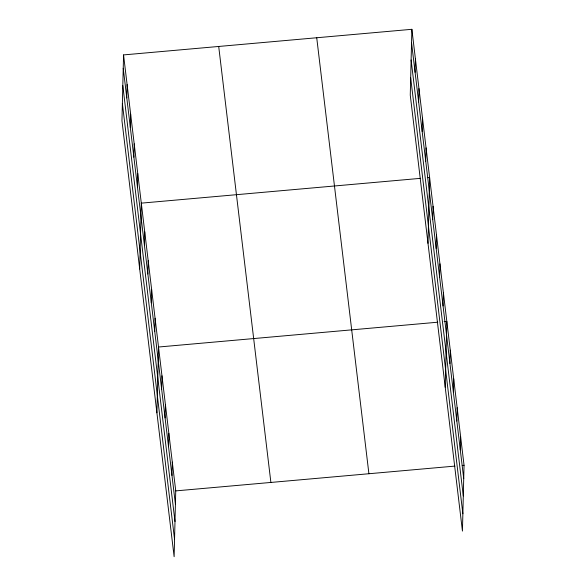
<?xml version="1.0" encoding="UTF-8"?>
<svg xmlns="http://www.w3.org/2000/svg" width="586" height="586" viewBox="0 0 586 586"><rect width="100%" height="100%" fill="white"/><g stroke="black" fill="none" stroke-linecap="round" stroke-linejoin="round"><path stroke-width="0.88" d="M123.558 54.916L121.954 120.716L174.13 556.7L175.741 490.892L123.558 54.916L411.87 29.3L464.046 465.284L462.442 531.084L410.259 95.108L411.87 29.3M126.781 97.913L127.103 84.56M130.326 127.558L130.656 114.204M133.879 157.202L134.201 143.856M137.424 186.853L137.754 173.5M139.695 268.952L141.299 203.144L420.55 178.342M144.42 245.27L144.742 231.924M147.862 274.05L148.192 260.697M151.305 302.823L151.635 289.469M154.748 331.595L155.078 318.249M156.916 412.822L158.52 347.022L437.771 322.212M161.641 389.148L161.963 375.794M165.084 417.921L165.406 404.574M168.526 446.693L168.856 433.347M171.969 475.473L172.299 462.12M415.086 72.298L415.415 58.944M418.638 101.942L418.961 88.596M422.184 131.594L422.513 118.24M425.736 161.238L426.059 147.884M428 243.337L429.611 177.536L427.795 177.697M432.724 219.662L433.054 206.309M436.174 248.435L436.497 235.081M439.617 277.207L439.94 263.861M443.06 305.987L443.382 292.634M445.221 387.214L446.832 321.406L444.107 321.648M449.945 363.532L450.275 350.186M453.388 392.305L453.718 378.959M456.838 421.085L457.161 407.731M460.281 449.858L460.603 436.511M175.741 490.892L454.985 466.09M462.237 465.445L464.046 465.284M411.54 42.653L463.724 478.63M411.116 59.962L463.299 495.939M410.683 77.792L462.867 513.775M316.726 37.753L368.909 473.737M218.703 46.462L270.886 482.446M123.236 68.262L175.412 504.246M122.811 85.571L174.994 521.555M122.371 103.407L174.555 539.391"/></g></svg>
